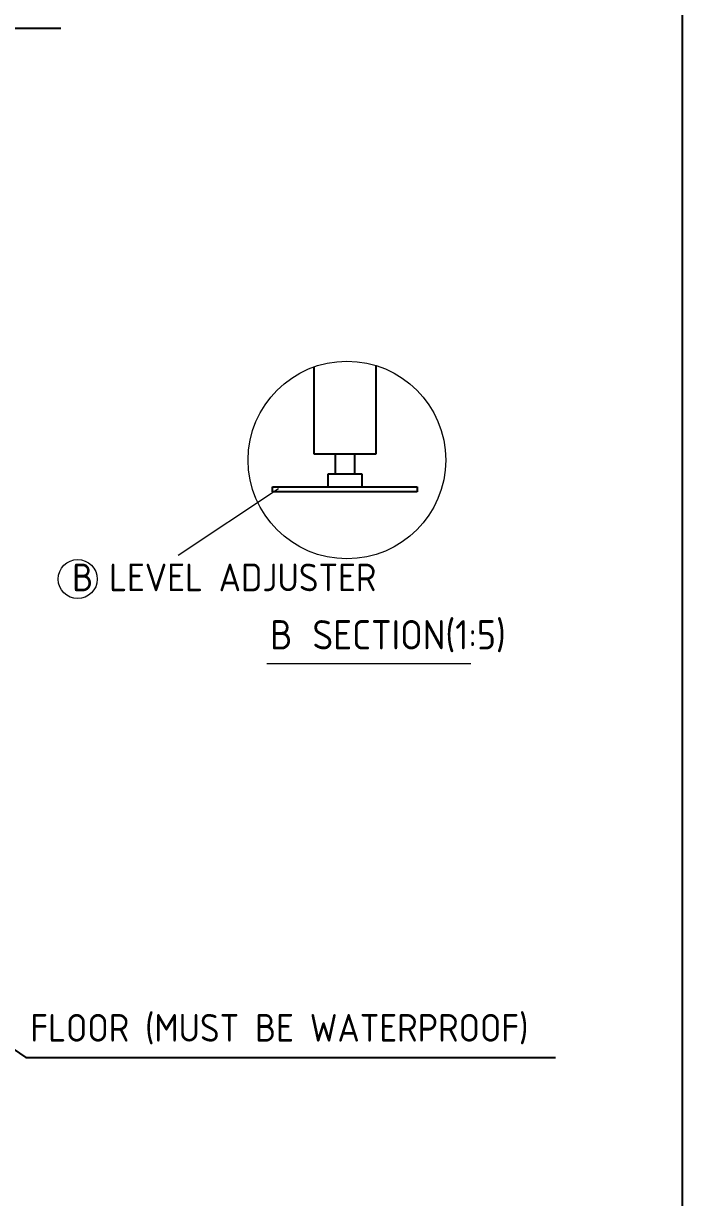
# Model space of a CAD drawing. Header units: millimetres. Extents: x -215875 to 13478, y -2277 to 9476.
# Drawn here: x 11452 to 13478, y 1809 to 5418 of the extents above; entities that cross this region are included whole.
import ezdxf

# ---------------------------------------------------------------- set-up
doc = ezdxf.new("R2010")
doc.units = ezdxf.units.MM
doc.header["$MEASUREMENT"] = 0
doc.layers.get('0').update_dxf_attribs({"lineweight": 25})
doc.layers.add('D', color=3, linetype='Continuous', lineweight=13)
doc.styles.get("Standard").update_dxf_attribs({"font": 'KAIU.TTF'})
doc.styles.add('STU25', font='isocp2.shx')
doc.dimstyles.new('STU25$7', dxfattribs={"dimscale": 35, "dimtxt": 2.5, "dimasz": 2, "dimexe": 1.25, "dimexo": 0.625, "dimgap": 1, "dimtad": 0, "dimdec": 4, "dimdsep": 46, "dimtxsty": 'STU25', "dimcen": 2.5, "dimazin": 2, "dimtfac": 1, "dimtdec": 4, "dimtmove": 0, "dimatfit": 3, "dimfxl": 0, "dimtolj": 1, "dimtzin": 0, "dimarcsym": 0})

msp = doc.modelspace()

# ---------------------------------------------------------------- linework, layer by layer
for p, q in [((12535.089, 4366.738), (12535.089, 4093.938)), ((12345.089, 4093.938), (12345.089, 4362.762)), ((12535.089, 4093.938), (12345.089, 4093.938)), ((12410.089, 4093.938), (12410.089, 4033.938)), ((12470.089, 4033.938), (12470.089, 4093.938)), ((12388.127, 3993.938), (12388.127, 4033.938)), ((12388.127, 4033.938), (12492.05, 4033.938)), ((12492.05, 4033.938), (12492.05, 3993.938)), ((12217.589, 3978.938), (12217.589, 3993.938)), ((12217.589, 3993.938), (12662.589, 3993.938)), ((12662.589, 3978.938), (12217.589, 3978.938)), ((12662.589, 3993.938), (12662.589, 3978.938))]:
    msp.add_line(p, q)
at = {"layer": 'D'}
for p, q in [((12235.524, 3987.637), (11927.479, 3783.297)), ((12199.697, 3450.485), (12827.146, 3450.485))]:
    msp.add_line(p, q, dxfattribs=at)
for centre, radius in [((12446.124, 4076.324), 303.734), ((11618.385, 3710.367), 60)]:
    msp.add_circle(centre, radius, dxfattribs=at)
at = {"layer": 'Defpoints', "color": 6}
msp.add_lwpolyline([(0, 9476), (0, 0), (13478, 0), (13478, 9476)], close=True, dxfattribs=at)

# ---------------------------------------------------------------- texts
at = {"layer": 'D', "attachment_point": 1}
for s, insert, char_height in [('{\\Fisocp2.shx|c136;\\C3;B \\Fisocp2.shx|c1;LEVEL ADJUSTER}', (11601.294, 3757.958), 85), ('{\\Fisocp2.shx|c1;\\C11;B\\fDFKai-SB|b0|i0|c136|p0; \\Fisocp2.shx|c1;SECTION(1:5)}', (12209.93, 3584.197), 90), ('{\\Fisocp2.shx|c1;\\C3;FLOOR (MUST BE WATERPROOF)}', (11472.734, 2373.525), 85)]:
    msp.add_mtext(s, dxfattribs=dict(at, insert=insert, char_height=char_height))

# ---------------------------------------------------------------- leaders
at = {"layer": 'D'}
for points in [[(10742.823, 5277.14), (10878.454, 5403.891), (11566.282, 5403.891)], [(10964.692, 2577.14), (11458.633, 2240.232), (13087.791, 2240.232)]]:
    msp.add_leader(points, dimstyle='STU25$7', override={"dimgap": 1, "dimtad": 0}, dxfattribs=at)

doc.saveas('drawing.dxf')
